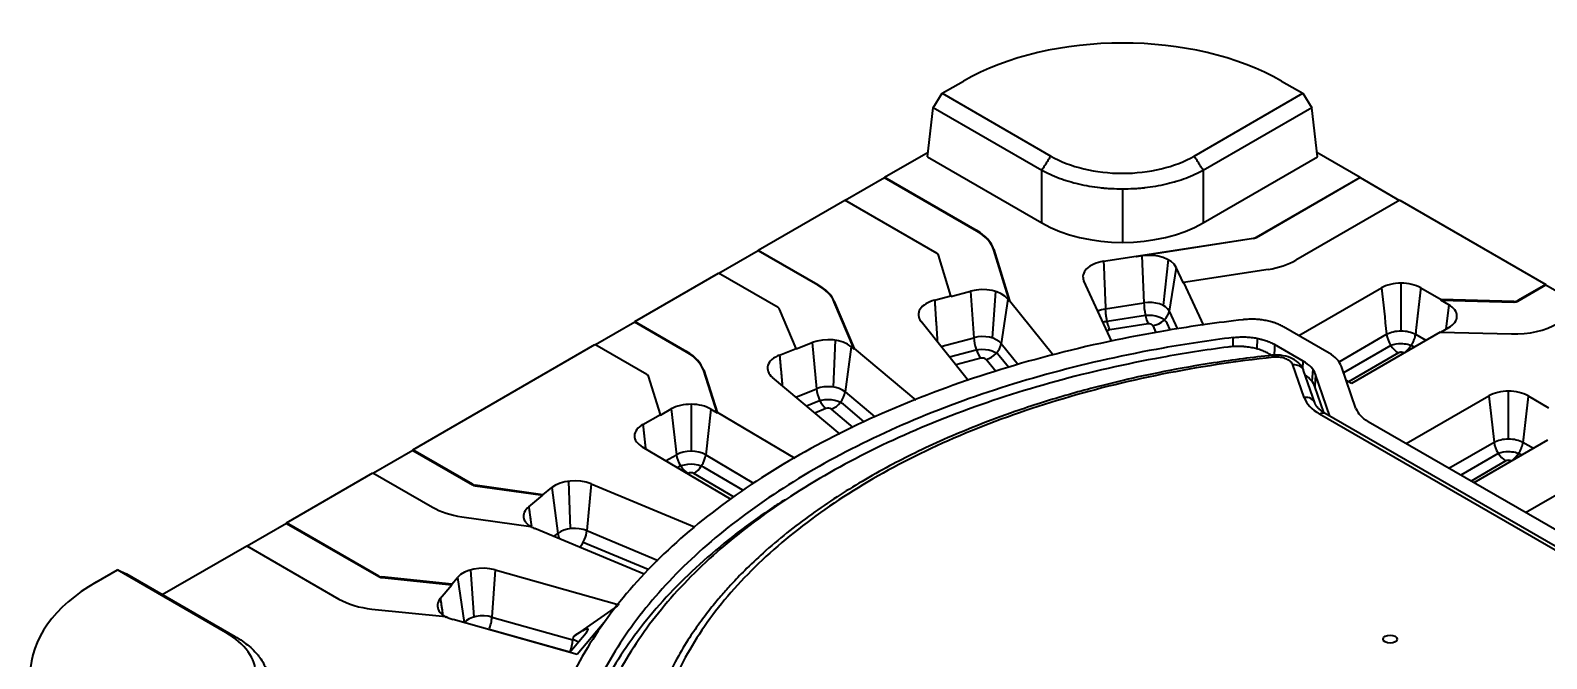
# Model space of a CAD drawing. Header units: millimetres. Extents: x 5 to 1651, y 545 to 1674.
# Drawn here: x 1085.2 to 1354.7, y 1539.3 to 1650.9 of the extents above; entities that cross this region are included whole.
import ezdxf

# ---------------------------------------------------------------- set-up
doc = ezdxf.new("R2010")
doc.units = ezdxf.units.MM
doc.layers.add('20', color=7, linetype='Continuous', true_color=0xffffff)

msp = doc.modelspace()

# ---------------------------------------------------------------- linework, layer by layer
at = {"layer": '20', "color": 7, "linetype": 'Continuous', "lineweight": 35}
for p, q in [((1247.282, 1639.752), (1251.04, 1641.921)), ((1307.608, 1641.921), (1311.365, 1639.752)), ((1245.671, 1637.205), (1247.282, 1639.752)), ((1247.282, 1639.752), (1266.58, 1628.611)), ((1292.068, 1628.611), (1311.365, 1639.752)), ((1311.365, 1639.752), (1312.976, 1637.205)), ((1244.676, 1628.449), (1245.671, 1637.205)), ((1264.969, 1626.063), (1245.671, 1637.205)), ((1312.976, 1637.205), (1293.679, 1626.063)), ((1313.972, 1628.449), (1312.976, 1637.205)), ((1237.025, 1624.849), (1244.775, 1629.323)), ((1244.676, 1628.449), (1264.969, 1616.733)), ((1293.679, 1616.733), (1313.972, 1628.449)), ((1313.873, 1629.323), (1321.578, 1624.874)), ((1264.969, 1616.733), (1264.969, 1626.063)), ((1293.679, 1626.063), (1293.679, 1616.733)), ((1237.025, 1624.751), (1230.039, 1620.717)), ((1237.025, 1624.849), (1237.025, 1624.751)), ((1237.025, 1624.849), (1253.427, 1615.379)), ((1253.427, 1615.281), (1237.025, 1624.751)), ((1279.324, 1622.731), (1279.324, 1613.281)), ((1303.085, 1614.197), (1321.578, 1624.874)), ((1321.578, 1624.776), (1303.085, 1614.099)), ((1321.578, 1624.776), (1321.578, 1624.874)), ((1321.578, 1624.776), (1328.565, 1620.743)), ((1214.579, 1611.889), (1229.954, 1620.766)), ((1246.356, 1611.297), (1229.954, 1620.766)), ((1328.649, 1620.792), (1310.156, 1610.115)), ((1328.649, 1620.792), (1354.59, 1605.815)), ((1253.427, 1615.281), (1253.427, 1615.379)), ((1255.879, 1613.222), (1255.879, 1613.124)), ((1256.481, 1611.893), (1256.481, 1611.991)), ((1256.481, 1611.991), (1259.234, 1602.978)), ((1281.745, 1610.816), (1302.637, 1614.048)), ((1302.637, 1613.95), (1281.749, 1610.719)), ((1302.637, 1613.95), (1302.637, 1614.048)), ((1302.896, 1614.112), (1302.896, 1614.014)), ((1303.085, 1614.099), (1303.085, 1614.197)), ((1214.579, 1611.791), (1207.593, 1607.758)), ((1214.579, 1611.889), (1214.579, 1611.791)), ((1214.579, 1611.889), (1225.188, 1605.765)), ((1225.188, 1605.667), (1214.579, 1611.791)), ((1248.83, 1603.795), (1246.633, 1610.989)), ((1259.246, 1602.842), (1256.481, 1611.893)), ((1275.967, 1609.922), (1281.745, 1610.816)), ((1281.745, 1610.816), (1281.749, 1610.709)), ((1282.78, 1610.868), (1281.749, 1610.709)), ((1282.78, 1610.868), (1283.118, 1602.548)), ((1287.441, 1610.208), (1286.557, 1602.061)), ((1192.619, 1599.211), (1207.508, 1607.807)), ((1218.117, 1601.682), (1207.508, 1607.807)), ((1288.883, 1608.834), (1287.621, 1601.047)), ((1290.177, 1606.045), (1288.883, 1608.834)), ((1305.225, 1608.471), (1290.193, 1606.146)), ((1225.188, 1605.667), (1225.188, 1605.765)), ((1227.365, 1603.976), (1227.365, 1603.878)), ((1248.833, 1603.687), (1252.333, 1604.621)), ((1252.333, 1604.621), (1252.881, 1596.345)), ((1256.761, 1604.55), (1256.148, 1596.292)), ((1277.449, 1595.683), (1272.466, 1606.421)), ((1290.177, 1606.045), (1290.193, 1606.146)), ((1290.193, 1606.146), (1293.726, 1598.533)), ((1310.673, 1596.711), (1325.347, 1605.183)), ((1328.848, 1597.572), (1328.848, 1606.025)), ((1332.349, 1605.183), (1335.957, 1603.101)), ((1354.59, 1605.815), (1349.629, 1602.951)), ((1349.629, 1602.853), (1354.59, 1605.717)), ((1354.59, 1605.717), (1354.59, 1605.815)), ((1354.59, 1605.717), (1361.576, 1601.683)), ((1221.327, 1594.449), (1218.381, 1601.411)), ((1228.095, 1602.683), (1228.095, 1602.781)), ((1228.095, 1602.781), (1231.64, 1594.404)), ((1231.651, 1594.28), (1228.095, 1602.683)), ((1245.927, 1603.021), (1248.83, 1603.795)), ((1248.83, 1603.795), (1248.833, 1603.687)), ((1258.946, 1603.216), (1257.76, 1595.308)), ((1258.946, 1603.216), (1259.246, 1602.842)), ((1259.246, 1602.842), (1259.234, 1602.978)), ((1259.234, 1602.978), (1267.037, 1593.228)), ((1276.309, 1601.495), (1283.118, 1602.548)), ((1335.957, 1603.101), (1335.932, 1603.003)), ((1335.932, 1603.003), (1348.879, 1602.684)), ((1337.322, 1602.201), (1335.932, 1603.003)), ((1348.879, 1602.782), (1335.957, 1603.101)), ((1337.322, 1602.201), (1336.826, 1597.846)), ((1348.879, 1602.782), (1348.879, 1602.684)), ((1349.318, 1602.829), (1349.318, 1602.731)), ((1349.629, 1602.951), (1349.629, 1602.853)), ((1192.619, 1599.113), (1185.633, 1595.08)), ((1192.619, 1599.211), (1192.619, 1599.113)), ((1192.619, 1599.211), (1201.836, 1593.89)), ((1201.836, 1593.792), (1192.619, 1599.113)), ((1251.925, 1588.71), (1243.509, 1599.227)), ((1283.422, 1600.269), (1276.612, 1599.216)), ((1283.887, 1598.783), (1277.078, 1597.729)), ((1285.32, 1597.269), (1284.751, 1598.494)), ((1287.809, 1597.723), (1287.261, 1598.904)), ((1287.621, 1601.047), (1289.093, 1597.876)), ((1228.227, 1595.893), (1227.905, 1587.571)), ((1247.059, 1594.791), (1252.881, 1596.345)), ((1303.266, 1594.345), (1303.305, 1596.227)), ((1316.059, 1593.602), (1307.973, 1598.271)), ((1317.818, 1592.067), (1326.283, 1596.954)), ((1335.78, 1597.326), (1320.009, 1588.221)), ((1331.414, 1596.954), (1333.274, 1595.88)), ((1335.78, 1597.326), (1348.452, 1597.014)), ((1335.92, 1597.323), (1337.322, 1598.132)), ((1153.15, 1576.423), (1185.548, 1595.129)), ((1194.765, 1589.807), (1185.548, 1595.129)), ((1201.836, 1593.792), (1201.836, 1593.89)), ((1218.36, 1593.268), (1221.327, 1594.449)), ((1221.327, 1594.449), (1221.331, 1594.341)), ((1221.331, 1594.341), (1224.172, 1595.473)), ((1224.172, 1595.473), (1224.914, 1587.26)), ((1231.103, 1594.738), (1230.027, 1586.718)), ((1231.103, 1594.738), (1231.651, 1594.28)), ((1231.651, 1594.28), (1231.64, 1594.404)), ((1231.64, 1594.404), (1242.56, 1585.265)), ((1253.077, 1594.057), (1248.602, 1592.864)), ((1259.043, 1591.097), (1257.418, 1593.128)), ((1257.76, 1595.308), (1260.757, 1591.563)), ((1305.892, 1593.207), (1305.488, 1593.44)), ((1311.453, 1592.179), (1306.342, 1595.13)), ((1327.028, 1594.979), (1318.63, 1590.13)), ((1328.383, 1593.632), (1319.511, 1588.509)), ((1329.347, 1593.612), (1329.313, 1593.632)), ((1331.191, 1594.677), (1331.132, 1594.712)), ((1204.256, 1591.78), (1204.256, 1591.682)), ((1204.876, 1590.452), (1204.876, 1590.55)), ((1204.876, 1590.55), (1207.246, 1583.123)), ((1207.251, 1583.008), (1204.876, 1590.452)), ((1254.127, 1592.679), (1249.695, 1591.497)), ((1256.781, 1590.334), (1255.063, 1592.48)), ((1311.635, 1585.724), (1309.635, 1591.496)), ((1311.373, 1590.793), (1311.453, 1592.179)), ((1313.525, 1584.746), (1311.525, 1590.518)), ((1313.138, 1590.747), (1313.012, 1588.585)), ((1320.831, 1583.778), (1318.244, 1591.245)), ((1197.206, 1582.721), (1195.041, 1589.504)), ((1229.113, 1579.234), (1217.096, 1589.292)), ((1313.638, 1589.822), (1313.512, 1587.66)), ((1316.213, 1582.388), (1313.638, 1589.822)), ((1320.009, 1588.221), (1319.112, 1588.74)), ((1221.261, 1585.806), (1224.914, 1587.26)), ((1225.151, 1584.992), (1223.174, 1584.204)), ((1230.027, 1586.718), (1235.325, 1582.284)), ((1315.099, 1583.079), (1313.512, 1587.66)), ((1329.765, 1577.524), (1344.439, 1585.996)), ((1347.94, 1578.384), (1347.94, 1586.838)), ((1351.441, 1585.996), (1355.049, 1583.913)), ((1194.071, 1580.948), (1197.206, 1582.721)), ((1197.206, 1582.721), (1197.209, 1582.611)), ((1197.209, 1582.611), (1199.118, 1583.691)), ((1199.118, 1583.691), (1200.033, 1575.56)), ((1202.676, 1584.512), (1202.657, 1576.166)), ((1206.165, 1583.648), (1205.232, 1575.529)), ((1206.165, 1583.648), (1207.251, 1583.008)), ((1207.251, 1583.008), (1207.246, 1583.123)), ((1207.246, 1583.123), (1221.09, 1574.961)), ((1226.601, 1583.74), (1224.655, 1582.965)), ((1231.446, 1580.402), (1227.582, 1583.636)), ((1233.394, 1581.423), (1229.709, 1584.508)), ((1425.986, 1518.334), (1314.366, 1582.778)), ((1426.986, 1518.433), (1315.366, 1582.877)), ((1444.367, 1511.358), (1323.015, 1581.421)), ((1209.763, 1567.611), (1193.997, 1576.906)), ((1337.36, 1573.139), (1345.375, 1577.766)), ((1354.872, 1578.139), (1341.786, 1570.584)), ((1350.505, 1577.766), (1352.366, 1576.692)), ((1153.15, 1576.325), (1146.164, 1572.292)), ((1153.15, 1576.423), (1153.15, 1576.325)), ((1163.759, 1570.298), (1153.15, 1576.423)), ((1153.15, 1576.325), (1163.759, 1570.201)), ((1198.117, 1574.477), (1200.033, 1575.56)), ((1205.232, 1575.529), (1213.741, 1570.512)), ((1346.12, 1575.791), (1339.443, 1571.936)), ((1347.475, 1574.444), (1341.287, 1570.872)), ((1348.439, 1574.425), (1348.405, 1574.445)), ((1350.283, 1575.489), (1350.224, 1575.524)), ((1130.704, 1563.464), (1146.079, 1572.341)), ((1146.079, 1572.341), (1156.688, 1566.216)), ((1200.313, 1573.317), (1200.196, 1573.251)), ((1202.111, 1572.226), (1202.021, 1572.175)), ((1210.279, 1567.993), (1203.109, 1572.22)), ((1211.825, 1569.234), (1204.946, 1573.289)), ((1350.978, 1565.276), (1365.652, 1573.748)), ((1163.759, 1570.201), (1163.759, 1570.298)), ((1163.957, 1570.112), (1163.957, 1570.21)), ((1164.228, 1570.048), (1164.228, 1570.146)), ((1176.294, 1568.444), (1164.228, 1570.146)), ((1164.228, 1570.048), (1176.311, 1568.344)), ((1176.294, 1568.444), (1177.891, 1569.722)), ((1177.891, 1569.722), (1178.964, 1561.586)), ((1180.857, 1570.851), (1181.145, 1562.416)), ((1184.871, 1570.375), (1184.096, 1562.066)), ((1184.871, 1570.375), (1203.231, 1562.73)), ((1173.781, 1566.318), (1176.311, 1568.344)), ((1176.311, 1568.344), (1176.294, 1568.444)), ((1130.704, 1563.464), (1130.704, 1563.366)), ((1147.106, 1553.995), (1130.704, 1563.464)), ((1161.855, 1564.537), (1174.161, 1562.802)), ((1130.704, 1563.366), (1123.718, 1559.333)), ((1130.704, 1563.366), (1147.106, 1553.897)), ((1194.322, 1554.338), (1174.887, 1562.431)), ((1178.263, 1561.025), (1178.964, 1561.586)), ((1184.096, 1562.066), (1196.794, 1556.778)), ((1108.636, 1550.723), (1123.633, 1559.382)), ((1123.633, 1559.382), (1140.035, 1549.912)), ((1195.022, 1555.15), (1183.449, 1559.969)), ((1096.89, 1552.923), (1100.648, 1555.093)), ((1100.648, 1555.093), (1102.259, 1554.406)), ((1119.946, 1543.951), (1100.648, 1555.093)), ((1102.259, 1554.406), (1121.557, 1543.264)), ((1147.106, 1553.897), (1147.106, 1553.995)), ((1147.329, 1553.8), (1147.329, 1553.898)), ((1147.639, 1553.736), (1147.639, 1553.834)), ((1160.115, 1552.564), (1147.639, 1553.834)), ((1147.639, 1553.736), (1160.132, 1552.465)), ((1160.115, 1552.564), (1161.133, 1553.769)), ((1161.133, 1553.769), (1162.323, 1545.745)), ((1163.414, 1555.093), (1164, 1546.718)), ((1167.819, 1555.099), (1167.239, 1546.722)), ((1167.819, 1555.099), (1189.839, 1548.898)), ((1158.058, 1550.01), (1160.132, 1552.465)), ((1160.132, 1552.465), (1160.115, 1552.564)), ((1145.903, 1548.149), (1159.04, 1546.811)), ((1189.558, 1548.703), (1181.657, 1543.22)), ((1182.387, 1540.076), (1160.323, 1546.289)), ((1167.239, 1546.722), (1181.619, 1542.673)), ((1187.486, 1546.112), (1182.387, 1540.076)), ((1181.095, 1540.479), (1166.736, 1544.522)), ((1183.966, 1543.877), (1181.069, 1540.447)), ((1181.657, 1543.22), (1181.619, 1542.673))]:
    msp.add_line(p, q, dxfattribs=at)
for centre, major_axis, ratio, start_param, end_param in [((1279.324, 1625.592), (-40, 0), 0.5773503, 3.9269908, 5.4977871), ((1245.648, 1610.888), (11, 0), 0.5773503, 0.1745329, 0.7853982), ((1245.648, 1610.79), (-11, 0), 0.5773503, 3.3161256, 3.9269908), ((1279.324, 1625.348), (20.5, 0), 0.5886435, 3.936676, 5.488102), ((1302.378, 1614.606), (-1, 0), 0.5773503, 1.8325957, 2.3561945), ((1302.378, 1614.508), (1, 0), 0.5773503, 4.9741884, 5.4977871), ((1245.648, 1610.888), (-1, 0), 0.5773503, 3.3161256, 3.9269908), ((1284.069, 1608.089), (4.983, 0), 0.5773503, 0.2617994, 1.8325957), ((1302.378, 1614.606), (11, 0), 0.5773503, 4.9741884, 5.4977871), ((1217.41, 1601.274), (11, 0), 0.5773503, 0.2396062, 0.7853982), ((1217.41, 1601.176), (-11, 0), 0.5773503, 3.3811988, 3.9269908), ((1254.423, 1602.009), (-4.983, 0), 0.5773503, 3.5744343, 5.1452306), ((1217.41, 1601.274), (-1, 0), 0.5773503, 3.3811988, 3.9269908), ((1284.069, 1600.498), (3.676, 0), 0.5773503, 0.2617994, 1.8325957), ((1283.887, 1601.232), (-0.459, 2.965), 0.2113249, 1.0785084, 2.5096783), ((1333.798, 1600.167), (4.983, 0), 0.5773503, 5.4977871, 7.0685835), ((1348.922, 1603.359), (1, 0), 0.5773503, 4.6696862, 5.4977871), ((1348.922, 1603.261), (-1, 0), 0.5773503, 1.5280936, 2.3561945), ((1284.069, 1598.389), (3.314, 0), 0.5773503, 0.2727819, 1.7670444), ((1284.069, 1598.389), (-0.706, 0), 0.5773503, 3.403392, 4.9741884), ((1284.751, 1600.944), (-2.721, -1.263), 0.7886751, 1.2199169, 2.6510869), ((1348.922, 1603.359), (-11, 0), 0.5773503, 1.5280936, 2.3561945), ((1227.001, 1593.105), (-4.983, 0), 0.5773503, 3.7454766, 5.3162729), ((1254.423, 1594.418), (3.676, 0), 0.5773503, 0.4328417, 2.003638), ((1254.127, 1595.128), (-0.773, 2.899), 0.3424812, 1.048654, 2.479824), ((1328.383, 1596.081), (-1.499, 2.598), 0.5772134, 0.9251427, 2.3563106), ((1194.058, 1589.399), (11, 0), 0.5773503, 0.1821724, 0.7853982), ((1194.058, 1589.301), (-11, 0), 0.5773503, 3.323765, 3.9269908), ((1254.423, 1592.309), (3.314, 0), 0.5773503, 0.442343, 1.989119), ((1255.063, 1594.93), (-2.342, -1.875), 0.7411972, 1.0353957, 2.4665656), ((1306.155, 1591.225), (0.211, -1.989), 0.1478743, 2.5182307, 3.1396968), ((1310.39, 1590.334), (8.009, 0.009), 0.5768702, 0.1965668, 0.7837395), ((1254.423, 1592.309), (-0.706, 0), 0.5773503, 3.5744343, 5.1452306), ((1309.635, 1589.863), (-1.89, -0.655), 0.8006408, 3.2014192, 4.4418392), ((1305.784, 1588.911), (8.009, 0.009), 0.5768702, 0.1965668, 0.7837395), ((1309.635, 1589.863), (-1.89, -0.655), 0.8006408, 3.1416071, 3.2014192), ((1194.058, 1589.399), (-1, 0), 0.5773503, 3.323765, 3.9269908), ((1227.001, 1585.513), (3.676, 0), 0.5773503, 0.6038839, 2.1746802), ((1305.658, 1586.749), (8.009, 0.009), 0.5768702, 0.1965668, 0.6957554), ((1226.601, 1586.189), (-1.11, 2.787), 0.4636425, 1.000704, 2.431874), ((1227.001, 1583.405), (3.314, 0), 0.5773503, 0.6144543, 2.1632151), ((1227.582, 1586.085), (-1.925, -2.301), 0.672088, 0.894197, 2.325367), ((1311.635, 1584.091), (-1.89, -0.655), 0.8006408, 3.1416071, 4.4418392), ((1321.453, 1586.863), (10.012, 0.011), 0.5768702, 3.3381594, 3.9253322), ((1202.605, 1581.635), (-4.983, 0), 0.5773503, 3.9165188, 5.4873152), ((1227.001, 1583.405), (-0.706, 0), 0.5773503, 3.7454766, 5.3162729), ((1314.366, 1581.145), (-1, -1.732), 0.5773503, 3.1416036, 3.9269908), ((1328.685, 1584.688), (8.009, 0.009), 0.5768702, 3.3381594, 3.9253322), ((1347.475, 1576.894), (-1.499, 2.598), 0.5772134, 0.9251427, 2.3563106), ((1202.605, 1574.044), (3.676, 0), 0.5773503, 0.7749262, 2.3457225), ((1202.111, 1574.676), (-1.476, 2.612), 0.5712727, 0.9302059, 2.3613759), ((1203.109, 1574.67), (-1.524, -2.584), 0.5833645, 0.7906893, 2.2218593), ((1202.605, 1571.935), (3.314, 0), 0.5773503, 0.7863765, 2.3345883), ((1202.605, 1571.935), (-0.706, 0), 0.5773503, 3.9165188, 5.4873152), ((1164.466, 1570.707), (1, 0), 0.5773503, 3.9269908, 4.4727828), ((1164.466, 1570.609), (-1, 0), 0.5773503, 0.7853982, 1.3311901), ((1181.946, 1568.034), (-5, 0), 0.5773503, 4.0875611, 5.6583574), ((1164.466, 1570.707), (-11, 0), 0.5773503, 0.7853982, 1.3311901), ((1181.946, 1560.344), (3.676, 0), 0.5773503, 0.9459685, 2.5167648), ((1181.374, 1560.924), (-1.875, 2.342), 0.6622308, 0.8307667, 1.2001427), ((1182.359, 1561.016), (-1.153, -2.769), 0.4776159, 1.021757, 2.1481997), ((1165.627, 1552.504), (-5, 0), 0.5773503, 4.2586034, 5.8293997), ((1125.175, 1536.593), (-40, 0), 0.5773503, 5.4977871, 7.0685835), ((1147.813, 1554.403), (1, 0), 0.5773503, 3.9269908, 4.5378561), ((1147.813, 1554.305), (-1, 0), 0.5773503, 0.7853982, 1.3962634), ((1147.813, 1554.403), (-11, 0), 0.5773503, 0.7853982, 1.3962634), ((1165.627, 1544.815), (3.676, 0), 0.5773503, 1.1170107, 2.687807), ((1165.936, 1545.522), (-0.813, -2.888), 0.3579285, 1.3068431, 2.0977659), ((1180.511, 1541.599), (3.817, 2.973), 0.1291014, 5.7333892, 7.4502385), ((1180.317, 1541.472), (-0.813, -2.888), 0.3579285, 1.3399389, 2.0977659), ((1180.008, 1540.765), (3.676, 0), 0.5773503, 0.7859162, 1.1170107)]:
    msp.add_ellipse(centre, major_axis=major_axis, ratio=ratio, start_param=start_param, end_param=end_param, dxfattribs=at)
msp.add_ellipse((1326.904, 1542.803), major_axis=(1.25, 0), ratio=0.5773503, dxfattribs=at)
for points, degree in [([(1266.58, 1628.611), (1264.969, 1626.063)], 1), ([(1293.679, 1626.063), (1292.068, 1628.611)], 1), ([(1275.967, 1609.922), (1276.309, 1601.495)], 1), ([(1325.347, 1605.183), (1325.659, 1602.44), (1325.971, 1599.697), (1326.283, 1596.954)], 3), ([(1332.349, 1605.183), (1331.414, 1596.954)], 1), ([(1245.927, 1603.021), (1246.419, 1595.591)], 1), ([(1274.932, 1601.085), (1275.332, 1601.274), (1275.803, 1601.416), (1276.309, 1601.495)], 3), ([(1218.36, 1593.268), (1218.852, 1587.822)], 1), ([(1344.439, 1585.996), (1344.751, 1583.252), (1345.063, 1580.509), (1345.375, 1577.766)], 3), ([(1351.441, 1585.996), (1350.505, 1577.766)], 1), ([(1315.366, 1582.877), (1313.809, 1583.807), (1313.49, 1584.834)], 2), ([(1194.071, 1580.948), (1194.563, 1576.573)], 1), ([(1173.781, 1566.318), (1174.24, 1562.836)], 1), ([(1174.161, 1562.802), (1174.381, 1562.665), (1174.624, 1562.541), (1174.887, 1562.431)], 3), ([(1158.058, 1550.01), (1158.458, 1547.312)], 1), ([(1159.04, 1546.811), (1159.416, 1546.6), (1159.849, 1546.423), (1160.323, 1546.289)], 3), ([(1121.557, 1543.264), (1119.946, 1543.951)], 1)]:
    msp.add_open_spline(points, degree=degree, dxfattribs=at)
for points, knots in [([(1266.58, 1628.611), (1268.259, 1627.64), (1270.263, 1626.865), (1274.619, 1625.818), (1276.971, 1625.546), (1281.677, 1625.546), (1284.029, 1625.818), (1288.385, 1626.865), (1290.388, 1627.64), (1292.068, 1628.611)], [0, 0, 0, 0, 0.25, 0.25, 0.5, 0.5, 0.75, 0.75, 1, 1, 1, 1]), ([(1293.679, 1626.063), (1293.204, 1625.799), (1292.71, 1625.549), (1291.684, 1625.078), (1291.151, 1624.857), (1290.049, 1624.444), (1289.479, 1624.253), (1288.815, 1624.054), (1288.741, 1624.032), (1288.592, 1623.989), (1288.369, 1623.925), (1287.845, 1623.782), (1287.389, 1623.668), (1286.47, 1623.455), (1285.846, 1623.329), (1284.578, 1623.113), (1283.933, 1623.022), (1283.196, 1622.939), (1283.114, 1622.93), (1282.949, 1622.913), (1282.867, 1622.905), (1282.619, 1622.881), (1282.125, 1622.836), (1281.631, 1622.802), (1280.641, 1622.748), (1279.981, 1622.731), (1278.66, 1622.731), (1277.999, 1622.749), (1277.007, 1622.803), (1276.676, 1622.826), (1276.263, 1622.86), (1276.18, 1622.867), (1276.015, 1622.882), (1275.767, 1622.906), (1275.522, 1622.931), (1274.705, 1623.023), (1274.063, 1623.114), (1272.799, 1623.33), (1272.177, 1623.455), (1270.954, 1623.739), (1270.353, 1623.898), (1269.614, 1624.119), (1269.468, 1624.164), (1269.178, 1624.257), (1269.034, 1624.304), (1268.605, 1624.447), (1268.325, 1624.547), (1267.497, 1624.857), (1266.965, 1625.078), (1265.938, 1625.549), (1265.444, 1625.799), (1264.969, 1626.063)], [0, 0, 0, 0, 0.0625, 0.0625, 0.125, 0.125, 0.1875, 0.1875, 0.1953125, 0.1953125, 0.203125, 0.21875, 0.25, 0.25, 0.3125, 0.3125, 0.375, 0.375, 0.3828125, 0.3828125, 0.390625, 0.390625, 0.40625, 0.4375, 0.4375, 0.5, 0.5, 0.5625, 0.5625, 0.59375, 0.59375, 0.6015625, 0.6015625, 0.609375, 0.625, 0.625, 0.6875, 0.6875, 0.75, 0.75, 0.8125, 0.8125, 0.828125, 0.828125, 0.84375, 0.84375, 0.875, 0.875, 0.9375, 0.9375, 1, 1, 1, 1]), ([(1275.967, 1609.922), (1274.706, 1609.727), (1273.6, 1609.239), (1272.307, 1607.946), (1272.129, 1607.149), (1272.466, 1606.421)], [0, 0, 0, 0, 0.5, 0.5, 1, 1, 1, 1]), ([(1332.349, 1605.183), (1331.426, 1605.716), (1330.141, 1606.025), (1327.555, 1606.025), (1326.27, 1605.716), (1325.347, 1605.183)], [0, 0, 0, 0, 0.5, 0.5, 1, 1, 1, 1]), ([(1245.927, 1603.021), (1244.742, 1602.704), (1243.796, 1602.115), (1242.903, 1600.714), (1242.962, 1599.911), (1243.509, 1599.227)], [0, 0, 0, 0, 0.5, 0.5, 1, 1, 1, 1]), ([(1277.078, 1597.729), (1277.036, 1597.821), (1276.992, 1597.926), (1276.903, 1598.164), (1276.858, 1598.297), (1276.791, 1598.514), (1276.77, 1598.589), (1276.726, 1598.745), (1276.705, 1598.826), (1276.664, 1598.991), (1276.643, 1599.076), (1276.604, 1599.25), (1276.585, 1599.338), (1276.549, 1599.517), (1276.531, 1599.607), (1276.498, 1599.789), (1276.482, 1599.881), (1276.453, 1600.064), (1276.439, 1600.155), (1276.413, 1600.336), (1276.401, 1600.426), (1276.369, 1600.692), (1276.351, 1600.865), (1276.324, 1601.193), (1276.315, 1601.349), (1276.309, 1601.495)], [0, 0, 0, 0, 0.125, 0.125, 0.25, 0.25, 0.3125, 0.3125, 0.375, 0.375, 0.4375, 0.4375, 0.5, 0.5, 0.5625, 0.5625, 0.625, 0.625, 0.6875, 0.6875, 0.75, 0.75, 0.875, 0.875, 1, 1, 1, 1]), ([(1300.785, 1599.535), (1296.237, 1599.02), (1284.51, 1597.374), (1266.2, 1593.455), (1246.596, 1587.293), (1228.718, 1579.577), (1212.935, 1570.465), (1199.57, 1560.143), (1188.898, 1548.824), (1182.11, 1538.253), (1179.259, 1531.483), (1178.367, 1528.857)], [0, 0, 0, 0, 0.075715, 0.1969393, 0.3181636, 0.4393879, 0.5606121, 0.6818364, 0.8030607, 0.924285, 1, 1, 1, 1]), ([(1276.613, 1599.212), (1276.553, 1599.205), (1276.494, 1599.197), (1276.242, 1599.16), (1276.055, 1599.121), (1275.876, 1599.073)], [0, 0, 0, 0, 0.2340142, 0.2340142, 1, 1, 1, 1]), ([(1307.973, 1598.271), (1307.74, 1598.405), (1307.251, 1598.654), (1306.712, 1598.868), (1306.396, 1598.978), (1306.36, 1598.99), (1306.289, 1599.013), (1306.182, 1599.048), (1305.931, 1599.126), (1305.711, 1599.187), (1305.267, 1599.301), (1304.963, 1599.367), (1304.497, 1599.449), (1304.34, 1599.473), (1304.102, 1599.506), (1304.022, 1599.516), (1303.901, 1599.531), (1303.861, 1599.535), (1303.781, 1599.544), (1303.74, 1599.549), (1303.378, 1599.585), (1303.055, 1599.606), (1302.408, 1599.625), (1302.084, 1599.623), (1301.597, 1599.603), (1301.434, 1599.594), (1301.19, 1599.575), (1301.109, 1599.568), (1300.947, 1599.553), (1300.866, 1599.544), (1300.785, 1599.535)], [0, 0, 0, 0, 0.125, 0.25, 0.25, 0.265625, 0.265625, 0.28125, 0.3125, 0.375, 0.375, 0.5, 0.5, 0.5625, 0.5625, 0.59375, 0.59375, 0.609375, 0.609375, 0.625, 0.625, 0.75, 0.75, 0.875, 0.875, 0.9375, 0.9375, 0.96875, 0.96875, 1, 1, 1, 1]), ([(1299.009, 1596.377), (1294.807, 1595.854), (1283.895, 1594.21), (1266.836, 1590.415), (1248.514, 1584.54), (1231.78, 1577.253), (1216.96, 1568.697), (1204.34, 1559.036), (1194.163, 1548.457), (1187.59, 1538.609), (1184.743, 1532.308), (1183.837, 1529.882)], [0, 0, 0, 0, 0.0749049, 0.1963606, 0.3178164, 0.4392721, 0.5607279, 0.6821836, 0.8036394, 0.9250951, 1, 1, 1, 1]), ([(1277.078, 1597.729), (1277.03, 1597.722), (1276.983, 1597.711), (1276.867, 1597.675), (1276.801, 1597.646), (1276.704, 1597.586), (1276.668, 1597.555), (1276.614, 1597.48), (1276.597, 1597.435), (1276.589, 1597.348), (1276.595, 1597.305), (1276.614, 1597.264)], [0, 0, 0, 0, 0.145495, 0.145495, 0.3789722, 0.3789722, 0.5626206, 0.5626206, 0.7875456, 0.7875456, 1, 1, 1, 1]), ([(1298.974, 1594.75), (1298.977, 1594.924), (1298.981, 1595.098), (1298.993, 1595.64), (1299.001, 1596.009), (1299.009, 1596.377)], [0, 0, 0, 0, 0.3211136, 0.3211136, 1, 1, 1, 1]), ([(1299.009, 1596.377), (1299.337, 1596.418), (1299.665, 1596.446), (1300.324, 1596.48), (1300.655, 1596.485), (1301.152, 1596.474), (1301.318, 1596.468), (1301.525, 1596.456), (1301.567, 1596.453), (1301.65, 1596.447), (1301.692, 1596.445), (1301.816, 1596.435), (1301.899, 1596.428), (1302.31, 1596.389), (1302.956, 1596.304), (1303.578, 1596.174), (1303.959, 1596.078), (1304.073, 1596.048), (1304.186, 1596.016), (1304.261, 1595.995), (1304.299, 1595.984), (1304.485, 1595.929), (1304.631, 1595.883), (1305.059, 1595.736), (1305.332, 1595.628), (1305.855, 1595.393), (1306.105, 1595.266), (1306.342, 1595.13)], [0, 0, 0, 0, 0.125, 0.125, 0.25, 0.25, 0.3125, 0.3125, 0.328125, 0.328125, 0.34375, 0.34375, 0.375, 0.375, 0.5, 0.625, 0.625, 0.65625, 0.671875, 0.671875, 0.6875, 0.6875, 0.75, 0.75, 0.875, 0.875, 1, 1, 1, 1]), ([(1326.283, 1596.954), (1326.964, 1597.347), (1327.904, 1597.572), (1329.792, 1597.572), (1330.732, 1597.347), (1331.414, 1596.954)], [0, 0, 0, 0, 0.5000518, 0.5000518, 1, 1, 1, 1]), ([(1329.313, 1593.632), (1329.429, 1593.699), (1329.548, 1593.78), (1329.789, 1593.967), (1329.911, 1594.074), (1330.091, 1594.253), (1330.151, 1594.316), (1330.268, 1594.447), (1330.326, 1594.516), (1330.439, 1594.657), (1330.494, 1594.731), (1330.601, 1594.881), (1330.653, 1594.959), (1330.753, 1595.116), (1330.801, 1595.197), (1330.892, 1595.36), (1330.935, 1595.442), (1331.017, 1595.607), (1331.055, 1595.691), (1331.125, 1595.857), (1331.158, 1595.94), (1331.248, 1596.187), (1331.296, 1596.349), (1331.371, 1596.662), (1331.397, 1596.812), (1331.414, 1596.954)], [0, 0, 0, 0, 0.125, 0.125, 0.25, 0.25, 0.3125, 0.3125, 0.375, 0.375, 0.4375, 0.4375, 0.5, 0.5, 0.5625, 0.5625, 0.625, 0.625, 0.6875, 0.6875, 0.75, 0.75, 0.875, 0.875, 1, 1, 1, 1]), ([(1298.074, 1594.677), (1294.106, 1594.158), (1283.66, 1592.528), (1267.281, 1588.816), (1249.596, 1583.089), (1233.433, 1576.02), (1219.095, 1567.743), (1206.852, 1558.411), (1196.933, 1548.2), (1190.504, 1538.744), (1187.679, 1532.713), (1186.78, 1530.422)], [0, 0, 0, 0, 0.0735217, 0.1953726, 0.3172236, 0.4390745, 0.5609255, 0.6827764, 0.8046274, 0.9264783, 1, 1, 1, 1]), ([(1305.944, 1593.214), (1302.429, 1592.84), (1295.95, 1591.997), (1287.114, 1590.453), (1279.85, 1588.891), (1274.025, 1587.439), (1269.135, 1586.079), (1264.65, 1584.712), (1259.486, 1582.995), (1253.735, 1580.867), (1247.81, 1578.395), (1242.556, 1575.955), (1237.694, 1573.475), (1233.07, 1570.885), (1228.448, 1568.032), (1223.969, 1564.982), (1219.571, 1561.651), (1215.614, 1558.297), (1212.38, 1555.237), (1209.989, 1552.757), (1208.052, 1550.596), (1206.236, 1548.422), (1204.283, 1545.879), (1202.163, 1542.817), (1199.892, 1539.065), (1197.587, 1534.467), (1196.292, 1531.085), (1195.701, 1529.244)], [0, 0, 0, 0, 0.0648139, 0.1207118, 0.1675351, 0.2055281, 0.2358768, 0.2660515, 0.2975385, 0.3439611, 0.3898549, 0.4299565, 0.466066, 0.5072537, 0.5464081, 0.5882568, 0.6322248, 0.677111, 0.7147638, 0.7437712, 0.7652014, 0.7900829, 0.8185865, 0.8514724, 0.8923796, 0.9419403, 1, 1, 1, 1]), ([(1218.36, 1593.268), (1217.286, 1592.84), (1216.527, 1592.166), (1216.06, 1590.698), (1216.355, 1589.912), (1217.096, 1589.292)], [0, 0, 0, 0, 0.5, 0.5, 1, 1, 1, 1]), ([(1305.488, 1593.44), (1305.249, 1593.579), (1304.996, 1593.707), (1304.468, 1593.943), (1304.192, 1594.052), (1303.759, 1594.199), (1303.612, 1594.246), (1303.423, 1594.301), (1303.386, 1594.312), (1303.31, 1594.334), (1303.271, 1594.344), (1303.157, 1594.375), (1303.08, 1594.395), (1302.693, 1594.491), (1302.063, 1594.622), (1301.41, 1594.706), (1300.994, 1594.743), (1300.911, 1594.75), (1300.743, 1594.762), (1300.659, 1594.767), (1300.406, 1594.781), (1300.239, 1594.787), (1299.736, 1594.795), (1299.402, 1594.789), (1298.736, 1594.751), (1298.405, 1594.721), (1298.074, 1594.677)], [0, 0, 0, 0, 0.125, 0.125, 0.25, 0.25, 0.3125, 0.3125, 0.328125, 0.328125, 0.34375, 0.34375, 0.375, 0.375, 0.5, 0.625, 0.625, 0.65625, 0.65625, 0.6875, 0.6875, 0.75, 0.75, 0.875, 0.875, 1, 1, 1, 1]), ([(1311.491, 1590.606), (1311.33, 1591.013), (1310.855, 1591.768), (1309.605, 1592.682), (1308.183, 1593.135), (1306.917, 1593.269), (1306.272, 1593.248), (1305.944, 1593.214)], [0, 0, 0, 0, 0.2224095, 0.4637281, 0.7224546, 0.8591269, 1, 1, 1, 1]), ([(1306.342, 1595.13), (1306.341, 1595.063), (1306.339, 1594.997), (1306.333, 1594.662), (1306.327, 1594.394), (1306.317, 1593.854), (1306.311, 1593.582), (1306.305, 1593.282), (1306.305, 1593.254), (1306.304, 1593.226)], [0, 0, 0, 0, 0.1046388, 0.1046388, 0.5271005, 0.5271005, 0.9555597, 0.9555597, 1, 1, 1, 1]), ([(1331.132, 1594.711), (1330.519, 1595.057), (1329.685, 1595.254), (1328.218, 1595.254), (1327.588, 1595.142), (1327.055, 1594.939)], [0, 0, 0, 0, 0.5702041, 0.5702041, 1, 1, 1, 1]), ([(1329.313, 1593.632), (1329.277, 1593.653), (1329.237, 1593.671), (1329.126, 1593.711), (1329.05, 1593.729), (1328.91, 1593.748), (1328.846, 1593.75), (1328.706, 1593.74), (1328.631, 1593.726), (1328.496, 1593.687), (1328.435, 1593.662), (1328.383, 1593.632)], [0, 0, 0, 0, 0.145495, 0.145495, 0.3789722, 0.3789722, 0.5626206, 0.5626206, 0.7875456, 0.7875456, 1, 1, 1, 1]), ([(1306.155, 1592.858), (1299.409, 1592.141), (1292.747, 1591.124), (1279.886, 1588.548), (1273.678, 1586.993), (1261.7, 1583.357), (1255.901, 1581.265), (1244.888, 1576.581), (1239.751, 1574.026), (1230.187, 1568.505), (1225.762, 1565.538), (1217.649, 1559.18), (1214.024, 1555.832), (1207.727, 1548.916), (1205.033, 1545.332), (1200.572, 1537.907), (1198.811, 1534.06), (1197.568, 1530.165)], [0, 0, 0, 0, 0.125, 0.125, 0.25, 0.25, 0.375, 0.375, 0.5, 0.5, 0.625, 0.625, 0.75, 0.75, 0.875, 0.875, 1, 1, 1, 1]), ([(1309.635, 1591.496), (1309.595, 1591.613), (1309.534, 1591.727), (1309.321, 1592.014), (1309.135, 1592.182), (1308.683, 1592.467), (1308.411, 1592.59), (1307.821, 1592.773), (1307.493, 1592.836), (1306.83, 1592.896), (1306.485, 1592.893), (1306.155, 1592.858)], [0, 0, 0, 0, 0.1319439, 0.1319439, 0.348699, 0.348699, 0.5655905, 0.5655905, 0.782807, 0.782807, 1, 1, 1, 1]), ([(1351.441, 1585.996), (1350.518, 1586.528), (1349.233, 1586.838), (1346.647, 1586.838), (1345.362, 1586.528), (1344.439, 1585.996)], [0, 0, 0, 0, 0.5, 0.5, 1, 1, 1, 1]), ([(1194.071, 1580.948), (1193.138, 1580.421), (1192.589, 1579.682), (1192.562, 1578.19), (1193.084, 1577.444), (1193.997, 1576.906)], [0, 0, 0, 0, 0.5, 0.5, 1, 1, 1, 1]), ([(1345.375, 1577.766), (1346.056, 1578.159), (1346.996, 1578.384), (1348.884, 1578.384), (1349.824, 1578.159), (1350.505, 1577.766)], [0, 0, 0, 0, 0.5000518, 0.5000518, 1, 1, 1, 1]), ([(1348.405, 1574.445), (1348.52, 1574.512), (1348.64, 1574.592), (1348.881, 1574.779), (1349.003, 1574.886), (1349.183, 1575.066), (1349.243, 1575.128), (1349.36, 1575.26), (1349.418, 1575.328), (1349.531, 1575.47), (1349.586, 1575.543), (1349.693, 1575.694), (1349.745, 1575.771), (1349.845, 1575.929), (1349.893, 1576.009), (1349.984, 1576.172), (1350.027, 1576.254), (1350.108, 1576.42), (1350.147, 1576.503), (1350.217, 1576.669), (1350.25, 1576.752), (1350.34, 1576.999), (1350.388, 1577.162), (1350.463, 1577.474), (1350.489, 1577.624), (1350.505, 1577.766)], [0, 0, 0, 0, 0.125, 0.125, 0.25, 0.25, 0.3125, 0.3125, 0.375, 0.375, 0.4375, 0.4375, 0.5, 0.5, 0.5625, 0.5625, 0.625, 0.625, 0.6875, 0.6875, 0.75, 0.75, 0.875, 0.875, 1, 1, 1, 1]), ([(1350.223, 1575.524), (1349.611, 1575.869), (1348.777, 1576.066), (1347.31, 1576.066), (1346.68, 1575.954), (1346.146, 1575.751)], [0, 0, 0, 0, 0.5702041, 0.5702041, 1, 1, 1, 1]), ([(1348.405, 1574.445), (1348.369, 1574.465), (1348.329, 1574.483), (1348.218, 1574.523), (1348.142, 1574.542), (1348.002, 1574.56), (1347.937, 1574.563), (1347.798, 1574.552), (1347.722, 1574.538), (1347.588, 1574.499), (1347.526, 1574.474), (1347.475, 1574.444)], [0, 0, 0, 0, 0.145495, 0.145495, 0.3789722, 0.3789722, 0.5626206, 0.5626206, 0.7875456, 0.7875456, 1, 1, 1, 1]), ([(1173.781, 1566.318), (1173.021, 1565.709), (1172.698, 1564.93), (1173.06, 1563.639), (1173.519, 1563.113), (1174.191, 1562.699)], [0, 0, 0, 0, 0.5687729, 0.5687729, 1, 1, 1, 1]), ([(1219.237, 1567.516), (1218.628, 1567.127), (1213.409, 1563.724), (1204.454, 1556.87), (1194.287, 1546.301), (1187.729, 1536.475), (1184.888, 1530.196), (1183.987, 1527.787)], [0, 0, 0, 0, 0.0348543, 0.3019877, 0.5691211, 0.8362545, 1, 1, 1, 1]), ([(1158.058, 1550.01), (1157.489, 1549.334), (1157.401, 1548.535), (1158.073, 1547.408), (1158.508, 1547.022), (1159.07, 1546.71)], [0, 0, 0, 0, 0.624005, 0.624005, 1, 1, 1, 1]), ([(1119.946, 1529.236), (1121.626, 1530.205), (1122.968, 1531.362), (1124.783, 1533.877), (1125.254, 1535.235), (1125.254, 1537.952), (1124.783, 1539.31), (1122.968, 1541.825), (1121.626, 1542.982), (1119.946, 1543.951)], [0, 0, 0, 0, 0.25, 0.25, 0.5, 0.5, 0.75, 0.75, 1, 1, 1, 1]), ([(1121.557, 1543.264), (1122.029, 1542.998), (1122.475, 1542.721), (1123.316, 1542.143), (1123.711, 1541.842), (1124.448, 1541.219), (1124.79, 1540.895), (1125.146, 1540.519), (1125.185, 1540.477), (1125.262, 1540.392), (1125.376, 1540.266), (1125.633, 1539.967), (1125.835, 1539.708), (1126.217, 1539.184), (1126.44, 1538.828), (1126.827, 1538.102), (1126.989, 1537.732), (1127.136, 1537.309), (1127.152, 1537.262), (1127.183, 1537.167), (1127.198, 1537.12), (1127.241, 1536.978), (1127.32, 1536.694), (1127.381, 1536.41), (1127.478, 1535.841), (1127.51, 1535.46), (1127.51, 1534.698), (1127.478, 1534.315), (1127.38, 1533.741), (1127.339, 1533.549), (1127.277, 1533.309), (1127.265, 1533.261), (1127.238, 1533.165), (1127.196, 1533.021), (1127.15, 1532.878), (1126.987, 1532.404), (1126.825, 1532.031), (1126.439, 1531.295), (1126.216, 1530.932), (1125.708, 1530.217), (1125.424, 1529.865), (1125.029, 1529.431), (1124.948, 1529.345), (1124.783, 1529.175), (1124.699, 1529.09), (1124.442, 1528.838), (1124.264, 1528.673), (1123.711, 1528.186), (1123.316, 1527.871), (1122.475, 1527.264), (1122.029, 1526.971), (1121.557, 1526.689)], [0, 0, 0, 0, 0.0625, 0.0625, 0.125, 0.125, 0.1875, 0.1875, 0.1953125, 0.1953125, 0.203125, 0.21875, 0.25, 0.25, 0.3125, 0.3125, 0.375, 0.375, 0.3828125, 0.3828125, 0.390625, 0.390625, 0.40625, 0.4375, 0.4375, 0.5, 0.5, 0.5625, 0.5625, 0.59375, 0.59375, 0.6015625, 0.6015625, 0.609375, 0.625, 0.625, 0.6875, 0.6875, 0.75, 0.75, 0.8125, 0.8125, 0.828125, 0.828125, 0.84375, 0.84375, 0.875, 0.875, 0.9375, 0.9375, 1, 1, 1, 1])]:
    msp.add_open_spline(points, degree=3, knots=knots, dxfattribs=at)

doc.saveas('drawing.dxf')
